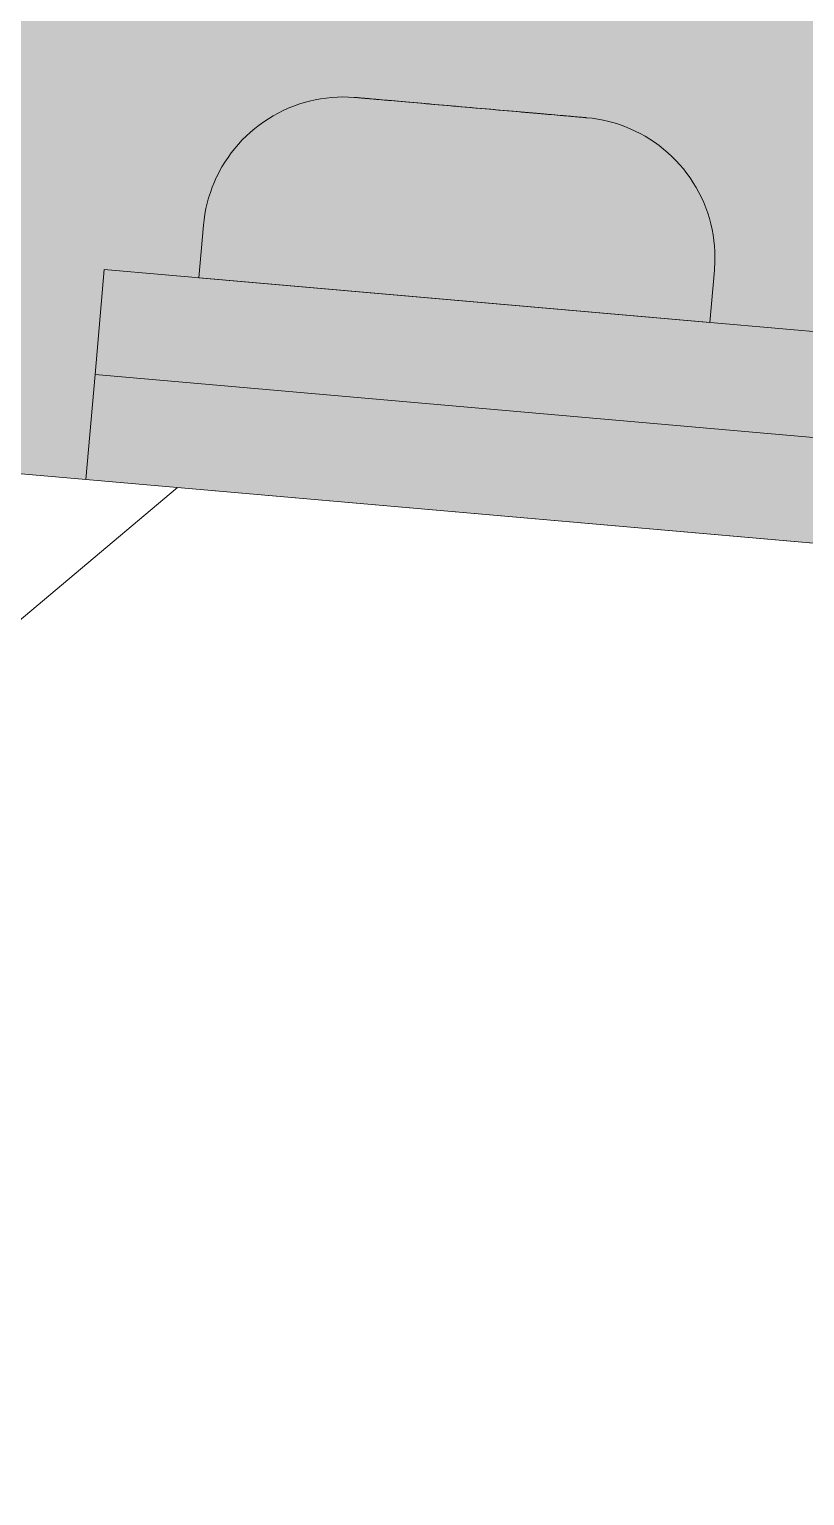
# Model space of a CAD drawing. Header units: millimetres. Extents: x 632 to 546626, y -3890 to 22200.
# Drawn here: x 389556.3 to 389578.36, y 16867.75 to 16909.48 of the extents above; entities that cross this region are included whole.
import ezdxf

# ---------------------------------------------------------------- set-up
doc = ezdxf.new("R2010")
doc.units = ezdxf.units.MM
doc.layers.add('A-270-M_ROOF', color=132, linetype='Continuous', lineweight=13)
doc.layers.add('A-770-ME_FFE_SA', color=91, linetype='Continuous', lineweight=13)

# ---------------------------------------------------------------- blocks, each defined once
blk = doc.blocks.new('Static Line_Sayfa_Metal Deck_Pan Mount - Up to 15 _ pitch - Max 2 Users-1845519-S6_501-SECTION A6')
at = {"layer": 'A-770-ME_FFE_SA', "lineweight": 5, "transparency": 33554432}
for points in [[(4567781.704656078, 16876.3815175744), (4567781.966123305, 16879.37010166866), (4567739.229991003, 16883.1090287681), (4567725.434360763, 16934.59502174713), (4567581.244763692, 16947.20997688915), (4567558.718271217, 16898.90175788285), (4567515.982138915, 16902.64068498229), (4567515.720671687, 16899.65210088802), (4567560.549433101, 16895.73009246437), (4567583.075925576, 16944.03831147066), (4567723.080264423, 16931.78951897707), (4567736.875894664, 16880.30352599804), (4567764.780217457, 16877.8622140903)], [(4567560.287965872, 16892.74150837009), (4567560.549433101, 16895.73009246437), (4567515.720671687, 16899.65210088801), (4567515.459204459, 16896.66351679373), (4567519.181152274, 16896.33788855367)], [(4567560.287965915, 16892.74150837008), (4567560.549433145, 16895.73009246437), (4567515.72067173, 16899.652100888), (4567515.459204501, 16896.66351679373), (4567519.181152274, 16896.3378885574)], [(4567560.287965899, 16892.74150837008), (4567560.549433128, 16895.73009246437), (4567515.720671714, 16899.652100888), (4567515.459204486, 16896.66351679372), (4567519.181152274, 16896.33788855597)]]:
    blk.add_hatch(color=256, dxfattribs=at).paths.add_polyline_path(points)
at = {"layer": 'A-770-ME_FFE_SA', "lineweight": 5}
for p, q in [((4567518.804578156, 16903.89948330193), (4567518.673844541, 16902.4051912548)), ((4567518.804578204, 16903.89948330192), (4567518.673844589, 16902.40519125479)), ((4567518.80457818, 16903.89948330191), (4567518.673844566, 16902.4051912548)), ((4567515.982138914, 16902.64068498224), (4567515.720671686, 16899.65210088796)), ((4567515.720671742, 16899.65210088796), (4567515.982138971, 16902.64068498224)), ((4567558.718271217, 16898.9017578828), (4567515.982138914, 16902.64068498224)), ((4567515.982138971, 16902.64068498224), (4567558.718271161, 16898.9017578926)), ((4567518.673844541, 16902.40519125463), (4567519.647872194, 16902.3199748772)), ((4567518.673844587, 16902.40519125472), (4567525.944085947, 16901.76912755466)), ((4567518.673844565, 16902.40519125474), (4567525.944085924, 16901.76912755474)), ((4567533.214327306, 16901.13306385487), (4567533.34506092, 16902.62735590199)), ((4567533.214327283, 16901.13306385489), (4567533.345060897, 16902.62735590199)), ((4567533.214327259, 16901.13306385487), (4567533.345060873, 16902.627355902)), ((4567519.647872238, 16902.31997487728), (4567525.944085946, 16901.76912755471)), ((4567519.647872192, 16902.31997487723), (4567525.944085901, 16901.76912755466)), ((4567519.647872194, 16902.3199748772), (4567525.944085902, 16901.76912755462)), ((4567525.944085947, 16901.76912755466), (4567533.214327304, 16901.13306385487)), ((4567525.944085946, 16901.76912755471), (4567532.240299652, 16901.21828023232)), ((4567525.944085924, 16901.76912755466), (4567533.214327281, 16901.13306385482)), ((4567525.944085902, 16901.76912755462), (4567533.214327258, 16901.1330638547)), ((4567525.944085901, 16901.76912755466), (4567533.214327258, 16901.1330638547)), ((4567515.459204472, 16896.66351679368), (4567515.720671699, 16899.65210088796)), ((4567515.720671686, 16899.65210088796), (4567515.459204458, 16896.66351679368)), ((4567515.459204501, 16896.66351679368), (4567515.720671729, 16899.65210088796)), ((4567515.720671742, 16899.65210088796), (4567515.459204514, 16896.66351679368)), ((4567515.720671715, 16899.65210088796), (4567515.459204488, 16896.66351679368)), ((4567515.720671712, 16899.65210088796), (4567515.459204484, 16896.66351679368)), ((4567515.720671686, 16899.65210088796), (4567560.5494331, 16895.73009246432)), ((4567560.549433002, 16895.73009247783), (4567515.720671742, 16899.65210088796)), ((4567515.720671686, 16899.65210088796), (4567560.5494331, 16895.73009246432)), ((4567560.549433114, 16895.73009246432), (4567515.720671699, 16899.65210088796)), ((4567515.720671729, 16899.65210088796), (4567560.549433041, 16895.73009247323)), ((4567560.549433002, 16895.73009247784), (4567515.720671742, 16899.65210088796)), ((4567515.720671712, 16899.65210088796), (4567560.549433127, 16895.73009246432)), ((4567560.549433068, 16895.73009246972), (4567515.720671715, 16899.65210088796)), ((4567515.459204472, 16896.66351679368), (4567560.287965885, 16892.74150837004)), ((4567560.287965871, 16892.74150837004), (4567515.459204458, 16896.66351679368)), ((4567515.459204514, 16896.66351679368), (4567560.287965829, 16892.74150837867)), ((4567560.287965856, 16892.74150837521), (4567515.459204501, 16896.66351679368)), ((4567515.459204488, 16896.66351679368), (4567560.287965901, 16892.74150837004)), ((4567560.287965897, 16892.74150837004), (4567515.459204484, 16896.66351679368))]:
    blk.add_line(p, q, dxfattribs=at)
at = {"layer": 'A-770-ME_FFE_SA', "lineweight": 5, "flags": 128}
for points in [[(4567519.182826047, 16905.28087035598), (4567519.254892836, 16905.42370930289), (4567519.332614014, 16905.56355209098), (4567519.415865242, 16905.7001750016), (4567519.504513339, 16905.83335946724), (4567519.598416484, 16905.96289242118), (4567519.697424454, 16906.0885666383), (4567519.801378855, 16906.21018106669), (4567519.910113385, 16906.32754114918), (4567520.023454091, 16906.4404591347), (4567520.141219649, 16906.54875437855), (4567520.263221663, 16906.65225363143), (4567520.389264956, 16906.75079131663), (4567520.519147883, 16906.84420979486), (4567520.65266266, 16906.9323596165), (4567520.789595692, 16907.01509976064), (4567520.929727918, 16907.09229786068), (4567521.072835151, 16907.16383041614), (4567521.218688453, 16907.22958299019), (4567521.36705449, 16907.28945039273), (4567521.517695908, 16907.3433368487), (4567521.670371712, 16907.39115615127), (4567521.824837654, 16907.43283179972), (4567521.980846621, 16907.46829712196), (4567522.138149032, 16907.497495381), (4567522.296493237, 16907.52037986585), (4567522.455625919, 16907.53691396624), (4567522.615292499, 16907.54707123113), (4567522.775237544, 16907.55083541105), (4567522.935205178, 16907.54820048414), (4567523.094939488, 16907.53917066568), (4567523.137979943, 16907.53563912329)], [(4567519.182826024, 16905.28087035599), (4567519.254892813, 16905.42370930292), (4567519.332613991, 16905.563552091), (4567519.41586522, 16905.70017500162), (4567519.504513316, 16905.83335946725), (4567519.598416462, 16905.96289242119), (4567519.69742443, 16906.08856663831), (4567519.801378832, 16906.2101810667), (4567519.910113362, 16906.32754114919), (4567520.023454067, 16906.44045913472), (4567520.141219626, 16906.54875437857), (4567520.26322164, 16906.65225363145), (4567520.389264933, 16906.75079131665), (4567520.51914786, 16906.84420979488), (4567520.652662637, 16906.93235961652), (4567520.789595669, 16907.01509976065), (4567520.929727894, 16907.0922978607), (4567521.072835127, 16907.16383041615), (4567521.218688429, 16907.2295829902), (4567521.367054467, 16907.28945039275), (4567521.517695885, 16907.34333684871), (4567521.670371689, 16907.39115615129), (4567521.824837632, 16907.43283179975), (4567521.980846598, 16907.46829712197), (4567522.138149009, 16907.49749538101), (4567522.296493214, 16907.52037986587), (4567522.455625895, 16907.53691396627), (4567522.615292476, 16907.54707123115), (4567522.775237521, 16907.55083541107), (4567522.935205156, 16907.54820048415), (4567523.094939464, 16907.53917066571), (4567523.13797992, 16907.53563912329)], [(4567519.18282607, 16905.28087035599), (4567519.25489286, 16905.42370930291), (4567519.332614037, 16905.563552091), (4567519.415865267, 16905.70017500161), (4567519.504513362, 16905.83335946725), (4567519.598416509, 16905.96289242118), (4567519.697424477, 16906.0885666383), (4567519.801378879, 16906.21018106669), (4567519.910113408, 16906.32754114918), (4567520.023454114, 16906.4404591347), (4567520.141219674, 16906.54875437855), (4567520.263221688, 16906.65225363143), (4567520.389264979, 16906.75079131664), (4567520.519147906, 16906.84420979487), (4567520.652662684, 16906.9323596165), (4567520.789595716, 16907.01509976064), (4567520.929727941, 16907.09229786068), (4567521.072835174, 16907.16383041615), (4567521.218688478, 16907.22958299019), (4567521.367054514, 16907.28945039274), (4567521.517695932, 16907.3433368487), (4567521.670371736, 16907.39115615127), (4567521.824837678, 16907.43283179973), (4567521.980846644, 16907.46829712196), (4567522.138149056, 16907.497495381), (4567522.29649326, 16907.52037986585), (4567522.455625942, 16907.53691396625), (4567522.615292522, 16907.54707123113), (4567522.775237569, 16907.55083541105), (4567522.935205203, 16907.54820048414), (4567523.094939511, 16907.53917066569), (4567523.137979967, 16907.53563912328)], [(4567523.14060794, 16907.53540920137), (4567523.148487794, 16907.53471980343), (4567523.161606877, 16907.53357203235), (4567523.179944201, 16907.53196772432), (4567523.203470431, 16907.52990944591), (4567523.23214793, 16907.5274004899), (4567523.26593082, 16907.52444487011), (4567523.304765053, 16907.52104731487), (4567523.348588506, 16907.51721325958), (4567523.397331068, 16907.51294883788), (4567523.450914765, 16907.50826087195), (4567523.509253871, 16907.50315686153), (4567523.572255057, 16907.49764497196), (4567523.639817534, 16907.49173402107), (4567523.711833218, 16907.48543346515), (4567523.788186899, 16907.4787533837), (4567523.868756426, 16907.47170446345), (4567523.953412905, 16907.46429798117), (4567524.042020906, 16907.45654578566), (4567524.134438673, 16907.44846027876), (4567524.230518357, 16907.44005439557), (4567524.330106252, 16907.4313415837), (4567524.433043039, 16907.4223357818), (4567524.53916404, 16907.41305139722), (4567524.648299485, 16907.40350328301), (4567524.760274781, 16907.39370671411), (4567524.874910789, 16907.38367736292), (4567524.992024118, 16907.3734312743), (4567525.111427411, 16907.36298483979), (4567525.232929648, 16907.35235477145), (4567525.356336452, 16907.34155807511), (4567525.481450398, 16907.3306120232), (4567525.60807133, 16907.31953412708), (4567525.735996681, 16907.30834210901), (4567525.865021801, 16907.29705387381), (4567525.994940273, 16907.28568748026), (4567526.125544257, 16907.27426111219), (4567526.256624816, 16907.26279304932), (4567526.387972248, 16907.25130163811), (4567526.423442487, 16907.24819839433)], [(4567523.140607986, 16907.53540920137), (4567523.148487841, 16907.53471980341), (4567523.161606925, 16907.53357203233), (4567523.179944248, 16907.53196772432), (4567523.203470479, 16907.5299094459), (4567523.232147977, 16907.52740048989), (4567523.265930866, 16907.5244448701), (4567523.3047651, 16907.52104731487), (4567523.348588552, 16907.51721325957), (4567523.397331116, 16907.51294883787), (4567523.450914811, 16907.50826087194), (4567523.509253917, 16907.50315686153), (4567523.572255104, 16907.49764497195), (4567523.639817582, 16907.49173402107), (4567523.711833265, 16907.48543346513), (4567523.788186946, 16907.47875338368), (4567523.868756472, 16907.47170446343), (4567523.953412953, 16907.46429798117), (4567524.042020953, 16907.45654578564), (4567524.13443872, 16907.44846027875), (4567524.230518403, 16907.44005439556), (4567524.330106299, 16907.43134158369), (4567524.433043086, 16907.4223357818), (4567524.539164087, 16907.41305139722), (4567524.648299532, 16907.40350328301), (4567524.760274827, 16907.39370671409), (4567524.874910836, 16907.38367736292), (4567524.992024165, 16907.37343127431), (4567525.111427458, 16907.36298483979), (4567525.232929694, 16907.35235477143), (4567525.356336498, 16907.34155807511), (4567525.481450444, 16907.33061202322), (4567525.608071377, 16907.31953412709), (4567525.735996729, 16907.30834210901), (4567525.865021847, 16907.2970538738), (4567525.99494032, 16907.28568748027), (4567526.125544305, 16907.27426111218), (4567526.256624863, 16907.2627930493), (4567526.387972294, 16907.25130163809), (4567526.423442533, 16907.24819839431)], [(4567523.140607963, 16907.53540920137), (4567523.148487817, 16907.53471980341), (4567523.1616069, 16907.53357203233), (4567523.179944226, 16907.53196772431), (4567523.203470455, 16907.5299094459), (4567523.232147954, 16907.52740048989), (4567523.265930843, 16907.52444487009), (4567523.304765077, 16907.52104731487), (4567523.348588529, 16907.51721325957), (4567523.397331093, 16907.51294883786), (4567523.450914788, 16907.50826087193), (4567523.509253894, 16907.50315686152), (4567523.572255081, 16907.49764497194), (4567523.639817558, 16907.49173402107), (4567523.711833242, 16907.48543346513), (4567523.788186923, 16907.47875338368), (4567523.868756451, 16907.47170446344), (4567523.95341293, 16907.46429798116), (4567524.042020929, 16907.45654578564), (4567524.134438696, 16907.44846027875), (4567524.23051838, 16907.44005439555), (4567524.330106277, 16907.43134158369), (4567524.433043063, 16907.42233578178), (4567524.539164064, 16907.41305139721), (4567524.648299509, 16907.40350328299), (4567524.760274804, 16907.39370671409), (4567524.874910812, 16907.38367736292), (4567524.992024141, 16907.37343127429), (4567525.111427434, 16907.36298483978), (4567525.23292967, 16907.35235477143), (4567525.356336474, 16907.34155807511), (4567525.481450421, 16907.3306120232), (4567525.608071352, 16907.31953412707), (4567525.735996705, 16907.30834210898), (4567525.865021824, 16907.2970538738), (4567525.994940297, 16907.28568748025), (4567526.125544282, 16907.27426111217), (4567526.256624839, 16907.26279304931), (4567526.387972271, 16907.25130163809), (4567526.42344251, 16907.24819839431)], [(4567526.423442532, 16907.24819839433), (4567526.292059072, 16907.25969295768), (4567526.160885797, 16907.27116913221), (4567526.030132556, 16907.28260855845), (4567525.900008528, 16907.29399293576), (4567525.770721883, 16907.30530405159), (4567525.64247945, 16907.31652381053), (4567525.515486394, 16907.3276342634), (4567525.389945873, 16907.33861763581), (4567525.266058726, 16907.34945635674), (4567525.144023146, 16907.36013308651), (4567525.024034364, 16907.37063074466), (4567524.906284338, 16907.38093253716), (4567524.790961439, 16907.39102198335), (4567524.678250164, 16907.40088294226), (4567524.568330823, 16907.41049963848), (4567524.461379265, 16907.41985668732), (4567524.35756659, 16907.42893911951), (4567524.257058876, 16907.43773240511), (4567524.160016914, 16907.4462224767), (4567524.066595949, 16907.45439575201), (4567523.976945437, 16907.46223915556), (4567523.891208799, 16907.46974013952), (4567523.809523192, 16907.47688670395), (4567523.732019301, 16907.48366741587), (4567523.658821112, 16907.49007142759), (4567523.590045727, 16907.49608849407), (4567523.525803172, 16907.50170898925), (4567523.466196224, 16907.50692392156), (4567523.411320237, 16907.51172494824), (4567523.361263005, 16907.51610438863), (4567523.316104607, 16907.52005523657), (4567523.275917286, 16907.52357117156), (4567523.240765334, 16907.52664656886), (4567523.210704987, 16907.52927650847), (4567523.185784333, 16907.53145678307), (4567523.166043243, 16907.53318390468), (4567523.151513298, 16907.53445511024), (4567523.142217739, 16907.53526836613)], [(4567526.423442509, 16907.24819839431), (4567526.292059048, 16907.25969295769), (4567526.160885774, 16907.2711691322), (4567526.030132534, 16907.28260855845), (4567525.900008505, 16907.29399293576), (4567525.77072186, 16907.30530405158), (4567525.642479427, 16907.31652381052), (4567525.515486371, 16907.3276342634), (4567525.38994585, 16907.3386176358), (4567525.266058703, 16907.34945635672), (4567525.144023122, 16907.36013308649), (4567525.024034341, 16907.37063074464), (4567524.906284315, 16907.38093253715), (4567524.790961416, 16907.39102198335), (4567524.67825014, 16907.40088294226), (4567524.5683308, 16907.41049963846), (4567524.461379242, 16907.41985668731), (4567524.357566566, 16907.4289391195), (4567524.257058852, 16907.43773240509), (4567524.160016891, 16907.4462224767), (4567524.066595926, 16907.45439575201), (4567523.976945413, 16907.46223915555), (4567523.891208773, 16907.4697401395), (4567523.809523169, 16907.47688670395), (4567523.732019277, 16907.48366741588), (4567523.658821088, 16907.49007142759), (4567523.590045705, 16907.49608849406), (4567523.525803151, 16907.50170898925), (4567523.466196201, 16907.50692392155), (4567523.411320215, 16907.51172494821), (4567523.361262982, 16907.51610438861), (4567523.316104583, 16907.52005523656), (4567523.275917263, 16907.52357117156), (4567523.240765311, 16907.52664656886), (4567523.210704964, 16907.52927650847), (4567523.18578431, 16907.53145678307), (4567523.16604322, 16907.53318390466), (4567523.151513274, 16907.53445511023), (4567523.142217717, 16907.53526836613)], [(4567526.423442486, 16907.24819839431), (4567526.292059025, 16907.25969295768), (4567526.16088575, 16907.2711691322), (4567526.030132511, 16907.28260855846), (4567525.900008482, 16907.29399293577), (4567525.770721837, 16907.30530405158), (4567525.642479404, 16907.31652381054), (4567525.515486347, 16907.3276342634), (4567525.389945826, 16907.33861763581), (4567525.26605868, 16907.34945635673), (4567525.1440231, 16907.36013308651), (4567525.024034319, 16907.37063074465), (4567524.906284289, 16907.38093253717), (4567524.790961392, 16907.39102198336), (4567524.678250116, 16907.40088294227), (4567524.568330776, 16907.41049963849), (4567524.461379219, 16907.41985668732), (4567524.357566544, 16907.42893911952), (4567524.257058829, 16907.4377324051), (4567524.160016867, 16907.44622247672), (4567524.066595902, 16907.45439575201), (4567523.97694539, 16907.46223915555), (4567523.89120875, 16907.46974013952), (4567523.809523146, 16907.47688670397), (4567523.732019253, 16907.48366741588), (4567523.658821065, 16907.4900714276), (4567523.590045679, 16907.49608849407), (4567523.525803125, 16907.50170898926), (4567523.466196178, 16907.50692392157), (4567523.411320191, 16907.51172494824), (4567523.361262958, 16907.51610438863), (4567523.316104559, 16907.52005523659), (4567523.275917239, 16907.52357117157), (4567523.240765288, 16907.52664656887), (4567523.21070494, 16907.52927650848), (4567523.185784288, 16907.53145678308), (4567523.166043197, 16907.53318390468), (4567523.151513251, 16907.53445511025), (4567523.142217693, 16907.53526836614)], [(4567529.706277079, 16906.96098758727), (4567529.698397224, 16906.96167698522), (4567529.685278141, 16906.9628247563), (4567529.666940817, 16906.96442906432), (4567529.643414586, 16906.96648734274), (4567529.614737088, 16906.96899629875), (4567529.5809542, 16906.97195191853), (4567529.542119965, 16906.97534947377), (4567529.498296512, 16906.97918352908), (4567529.44955395, 16906.98344795077), (4567529.395970254, 16906.9881359167), (4567529.337631147, 16906.9932399271), (4567529.274629962, 16906.99875181669), (4567529.207067484, 16907.00466276758), (4567529.1350518, 16907.0109633235), (4567529.05869812, 16907.01764340495), (4567528.978128592, 16907.02469232519), (4567528.893472113, 16907.03209880748), (4567528.804864112, 16907.03985100299), (4567528.712446346, 16907.04793650988), (4567528.616366661, 16907.05634239308), (4567528.516778765, 16907.06505520494), (4567528.41384198, 16907.07406100684), (4567528.307720978, 16907.08334539142), (4567528.198585534, 16907.09289350564), (4567528.086610238, 16907.10269007453), (4567527.971974229, 16907.11271942571), (4567527.8548609, 16907.12296551433), (4567527.735457608, 16907.13341194885), (4567527.613955371, 16907.1440420172), (4567527.490548567, 16907.15483871353), (4567527.365434621, 16907.16578476541), (4567527.238813689, 16907.17686266155), (4567527.110888337, 16907.18805467964), (4567526.981863218, 16907.19934291483), (4567526.851944746, 16907.21070930837), (4567526.721340761, 16907.22213567645), (4567526.590260202, 16907.23360373932), (4567526.458912771, 16907.24509515054), (4567526.423442532, 16907.24819839433)], [(4567526.423442533, 16907.24819839431), (4567526.554825993, 16907.23670383094), (4567526.685999269, 16907.22522765642), (4567526.816752509, 16907.21378823019), (4567526.946876537, 16907.20240385288), (4567527.076163182, 16907.19109273706), (4567527.204405613, 16907.1798729781), (4567527.331398671, 16907.16876252524), (4567527.456939192, 16907.15777915283), (4567527.580826339, 16907.1469404319), (4567527.70286192, 16907.13626370214), (4567527.8228507, 16907.12576604398), (4567527.940600728, 16907.11546425147), (4567528.055923626, 16907.10537480529), (4567528.168634902, 16907.09551384638), (4567528.278554242, 16907.08589715015), (4567528.385505799, 16907.07654010132), (4567528.489318474, 16907.06745766912), (4567528.589826189, 16907.05866438353), (4567528.686868153, 16907.05017431193), (4567528.780289116, 16907.04200103662), (4567528.869939629, 16907.03415763309), (4567528.955676268, 16907.02665664912), (4567529.037361872, 16907.01951008468), (4567529.114865765, 16907.01272937276), (4567529.188063954, 16907.00632536104), (4567529.256839338, 16907.00030829458), (4567529.321081892, 16906.99468779938), (4567529.380688841, 16906.98947286707), (4567529.435564826, 16906.98467184041), (4567529.48562206, 16906.98029240001), (4567529.530780459, 16906.97634155207), (4567529.570967779, 16906.97282561707), (4567529.606119731, 16906.96975021979), (4567529.636180079, 16906.96712028017), (4567529.661100731, 16906.96494000557), (4567529.680841821, 16906.96321288398), (4567529.695371768, 16906.9619416784), (4567529.704667325, 16906.96112842251)], [(4567529.706277056, 16906.96098758727), (4567529.698397201, 16906.96167698521), (4567529.685278118, 16906.96282475629), (4567529.666940793, 16906.96442906432), (4567529.643414563, 16906.96648734274), (4567529.614737065, 16906.96899629874), (4567529.580954176, 16906.97195191854), (4567529.542119942, 16906.97534947377), (4567529.498296489, 16906.97918352906), (4567529.449553926, 16906.98344795076), (4567529.395970231, 16906.98813591669), (4567529.337631124, 16906.99323992711), (4567529.274629938, 16906.99875181669), (4567529.207067461, 16907.00466276757), (4567529.135051777, 16907.0109633235), (4567529.058698095, 16907.01764340494), (4567528.978128568, 16907.02469232519), (4567528.893472089, 16907.03209880747), (4567528.804864089, 16907.03985100299), (4567528.712446323, 16907.04793650988), (4567528.616366638, 16907.05634239307), (4567528.516778742, 16907.06505520495), (4567528.413841955, 16907.07406100684), (4567528.307720955, 16907.08334539141), (4567528.198585509, 16907.09289350563), (4567528.086610215, 16907.10269007453), (4567527.971974206, 16907.11271942571), (4567527.854860877, 16907.12296551433), (4567527.735457584, 16907.13341194884), (4567527.613955347, 16907.14404201719), (4567527.490548544, 16907.15483871352), (4567527.365434597, 16907.16578476542), (4567527.238813666, 16907.17686266155), (4567527.110888313, 16907.18805467963), (4567526.981863195, 16907.19934291483), (4567526.851944721, 16907.21070930837), (4567526.721340737, 16907.22213567645), (4567526.590260179, 16907.23360373932), (4567526.458912748, 16907.24509515053), (4567526.423442509, 16907.24819839431)], [(4567526.42344251, 16907.24819839431), (4567526.55482597, 16907.23670383094), (4567526.685999245, 16907.22522765642), (4567526.816752485, 16907.21378823019), (4567526.946876513, 16907.20240385287), (4567527.076163159, 16907.19109273704), (4567527.204405591, 16907.17987297809), (4567527.331398647, 16907.16876252523), (4567527.456939169, 16907.15777915283), (4567527.580826316, 16907.1469404319), (4567527.702861895, 16907.13626370213), (4567527.822850678, 16907.12576604397), (4567527.940600704, 16907.11546425147), (4567528.055923603, 16907.10537480528), (4567528.168634878, 16907.09551384636), (4567528.278554219, 16907.08589715015), (4567528.385505777, 16907.07654010131), (4567528.489318452, 16907.06745766912), (4567528.589826166, 16907.05866438353), (4567528.686868128, 16907.05017431193), (4567528.780289093, 16907.04200103662), (4567528.869939606, 16907.03415763309), (4567528.955676245, 16907.02665664912), (4567529.037361849, 16907.01951008469), (4567529.114865742, 16907.01272937275), (4567529.188063931, 16907.00632536104), (4567529.256839314, 16907.00030829457), (4567529.321081868, 16906.99468779937), (4567529.380688818, 16906.98947286706), (4567529.435564803, 16906.98467184041), (4567529.485622036, 16906.98029240001), (4567529.530780435, 16906.97634155207), (4567529.570967756, 16906.97282561707), (4567529.606119708, 16906.96975021978), (4567529.636180056, 16906.96712028015), (4567529.661100708, 16906.96494000555), (4567529.680841798, 16906.96321288398), (4567529.695371744, 16906.9619416784), (4567529.704667302, 16906.96112842251)], [(4567529.706277032, 16906.96098758727), (4567529.698397177, 16906.96167698522), (4567529.685278093, 16906.9628247563), (4567529.66694077, 16906.96442906432), (4567529.643414539, 16906.96648734273), (4567529.614737041, 16906.96899629874), (4567529.580954153, 16906.97195191853), (4567529.542119918, 16906.97534947377), (4567529.498296466, 16906.97918352906), (4567529.449553902, 16906.98344795076), (4567529.395970208, 16906.98813591669), (4567529.337631101, 16906.9932399271), (4567529.274629914, 16906.99875181668), (4567529.207067437, 16907.00466276757), (4567529.135051753, 16907.01096332349), (4567529.058698073, 16907.01764340495), (4567528.978128546, 16907.0246923252), (4567528.893472066, 16907.03209880747), (4567528.804864066, 16907.03985100299), (4567528.712446299, 16907.04793650988), (4567528.616366615, 16907.05634239307), (4567528.51677872, 16907.06505520495), (4567528.413841932, 16907.07406100683), (4567528.307720931, 16907.08334539141), (4567528.198585486, 16907.09289350563), (4567528.086610191, 16907.10269007452), (4567527.971974183, 16907.1127194257), (4567527.854860853, 16907.12296551433), (4567527.735457561, 16907.13341194885), (4567527.613955325, 16907.1440420172), (4567527.49054852, 16907.15483871353), (4567527.365434575, 16907.16578476543), (4567527.238813642, 16907.17686266156), (4567527.11088829, 16907.18805467963), (4567526.981863172, 16907.19934291483), (4567526.851944699, 16907.21070930837), (4567526.721340713, 16907.22213567645), (4567526.590260155, 16907.23360373932), (4567526.458912725, 16907.24509515053), (4567526.423442486, 16907.24819839431)], [(4567526.423442487, 16907.24819839433), (4567526.554825947, 16907.23670383094), (4567526.685999222, 16907.22522765644), (4567526.816752463, 16907.21378823019), (4567526.94687649, 16907.20240385287), (4567527.076163135, 16907.19109273706), (4567527.204405568, 16907.1798729781), (4567527.331398625, 16907.16876252524), (4567527.456939145, 16907.15777915282), (4567527.580826293, 16907.14694043191), (4567527.702861873, 16907.13626370214), (4567527.822850654, 16907.12576604398), (4567527.940600681, 16907.11546425147), (4567528.055923579, 16907.10537480528), (4567528.168634856, 16907.09551384637), (4567528.278554196, 16907.08589715015), (4567528.385505753, 16907.07654010131), (4567528.489318429, 16907.06745766912), (4567528.589826143, 16907.05866438353), (4567528.686868105, 16907.05017431193), (4567528.780289069, 16907.04200103662), (4567528.869939582, 16907.03415763309), (4567528.95567622, 16907.02665664911), (4567529.037361826, 16907.01951008469), (4567529.114865719, 16907.01272937276), (4567529.188063907, 16907.00632536104), (4567529.256839291, 16907.00030829458), (4567529.321081846, 16906.99468779938), (4567529.380688795, 16906.98947286707), (4567529.435564781, 16906.98467184041), (4567529.485622013, 16906.98029240001), (4567529.530780412, 16906.97634155206), (4567529.570967732, 16906.97282561707), (4567529.606119685, 16906.96975021977), (4567529.636180033, 16906.96712028015), (4567529.661100685, 16906.96494000556), (4567529.680841774, 16906.96321288397), (4567529.695371721, 16906.96194167839), (4567529.704667279, 16906.9611284225)], [(4567529.708905099, 16906.96075766535), (4567529.867974889, 16906.94362906684), (4567530.026232477, 16906.92015307441), (4567530.183424689, 16906.89036724464), (4567530.339300048, 16906.8543192285), (4567530.493609185, 16906.81206669512), (4567530.646105243, 16906.76367723955), (4567530.796544258, 16906.70922827459), (4567530.94468556, 16906.64880690699), (4567531.090292153, 16906.58250979801), (4567531.2331311, 16906.5104430089), (4567531.372973888, 16906.43272183116), (4567531.509596799, 16906.34947060208), (4567531.642781264, 16906.26082250588), (4567531.772314218, 16906.1669193606), (4567531.897988435, 16906.06791139123), (4567532.019602863, 16905.96395698942), (4567532.136962946, 16905.85522246001), (4567532.249880931, 16905.74188175507), (4567532.358176176, 16905.62411619555), (4567532.461675429, 16905.50211418121), (4567532.560213113, 16905.37607088927), (4567532.653631592, 16905.2461879621), (4567532.741781414, 16905.11267318466), (4567532.824521557, 16904.97574015213), (4567532.901719657, 16904.83560792814), (4567532.973252214, 16904.69250069437), (4567533.039004787, 16904.54664739186), (4567533.09887219, 16904.39828135477), (4567533.152758646, 16904.24763993713), (4567533.200577948, 16904.09496413304), (4567533.242253597, 16903.94049819126), (4567533.277718919, 16903.78448922429), (4567533.306917178, 16903.62718681326), (4567533.329801663, 16903.46884260843), (4567533.346335762, 16903.30970992677), (4567533.356493028, 16903.15004334662), (4567533.360257207, 16902.99009830044), (4567533.357622281, 16902.83013066617), (4567533.348592463, 16902.67039635795), (4567533.34506092, 16902.62735590199)], [(4567529.708905077, 16906.96075766535), (4567529.867974865, 16906.94362906685), (4567530.026232454, 16906.92015307441), (4567530.183424666, 16906.89036724464), (4567530.339300024, 16906.8543192285), (4567530.493609162, 16906.81206669513), (4567530.64610522, 16906.76367723955), (4567530.796544234, 16906.70922827459), (4567530.944685536, 16906.64880690698), (4567531.09029213, 16906.58250979801), (4567531.233131076, 16906.5104430089), (4567531.372973865, 16906.43272183117), (4567531.509596775, 16906.3494706021), (4567531.642781241, 16906.26082250588), (4567531.772314196, 16906.1669193606), (4567531.897988412, 16906.06791139123), (4567532.01960284, 16905.96395698942), (4567532.136962922, 16905.85522246001), (4567532.249880908, 16905.74188175507), (4567532.358176152, 16905.62411619554), (4567532.461675406, 16905.50211418121), (4567532.560213091, 16905.37607088927), (4567532.653631568, 16905.2461879621), (4567532.74178139, 16905.11267318466), (4567532.824521534, 16904.97574015212), (4567532.901719634, 16904.83560792814), (4567532.973252189, 16904.69250069436), (4567533.039004764, 16904.54664739186), (4567533.098872166, 16904.39828135477), (4567533.152758623, 16904.24763993711), (4567533.200577924, 16904.09496413303), (4567533.242253574, 16903.94049819125), (4567533.277718896, 16903.78448922429), (4567533.306917154, 16903.62718681326), (4567533.32980164, 16903.46884260843), (4567533.34633574, 16903.30970992678), (4567533.356493005, 16903.15004334661), (4567533.360257184, 16902.99009830044), (4567533.357622257, 16902.83013066619), (4567533.34859244, 16902.67039635796), (4567533.345060897, 16902.62735590199)], [(4567529.708905051, 16906.96075766534), (4567529.867974842, 16906.94362906683), (4567530.026232432, 16906.92015307441), (4567530.183424642, 16906.89036724464), (4567530.3393, 16906.85431922849), (4567530.493609139, 16906.81206669513), (4567530.646105196, 16906.76367723955), (4567530.79654421, 16906.7092282746), (4567530.944685512, 16906.64880690699), (4567531.090292105, 16906.58250979801), (4567531.233131054, 16906.5104430089), (4567531.372973842, 16906.43272183117), (4567531.509596751, 16906.34947060209), (4567531.642781217, 16906.26082250588), (4567531.77231417, 16906.16691936061), (4567531.897988387, 16906.06791139124), (4567532.019602817, 16905.96395698941), (4567532.136962899, 16905.85522246001), (4567532.249880885, 16905.74188175507), (4567532.358176129, 16905.62411619555), (4567532.461675381, 16905.50211418122), (4567532.560213067, 16905.37607088927), (4567532.653631546, 16905.24618796208), (4567532.741781367, 16905.11267318465), (4567532.824521511, 16904.97574015212), (4567532.901719611, 16904.83560792814), (4567532.973252166, 16904.69250069437), (4567533.03900474, 16904.54664739186), (4567533.098872143, 16904.39828135477), (4567533.152758599, 16904.24763993712), (4567533.200577903, 16904.09496413304), (4567533.24225355, 16903.94049819125), (4567533.277718872, 16903.7844892243), (4567533.306917131, 16903.62718681326), (4567533.329801616, 16903.46884260844), (4567533.346335717, 16903.30970992678), (4567533.356492981, 16903.15004334662), (4567533.360257162, 16902.99009830044), (4567533.357622234, 16902.83013066619), (4567533.348592415, 16902.67039635795), (4567533.345060873, 16902.627355902)], [(4567518.80457818, 16903.89948330191), (4567518.821706778, 16904.0585530915), (4567518.845182771, 16904.21681068098), (4567518.8749686, 16904.37400289197), (4567518.911016618, 16904.52987825044), (4567518.95326915, 16904.6841873891), (4567519.001658605, 16904.83668344622), (4567519.056107571, 16904.98712246065), (4567519.116528939, 16905.13526376207), (4567519.181152275, 16905.277194292)], [(4567518.804578156, 16903.89948330193), (4567518.821706755, 16904.05855309152), (4567518.845182748, 16904.21681068101), (4567518.874968577, 16904.37400289198), (4567518.911016593, 16904.52987825045), (4567518.953269127, 16904.68418738911), (4567519.001658582, 16904.83668344624), (4567519.056107547, 16904.98712246068), (4567519.116528915, 16905.13526376208), (4567519.181152274, 16905.27719434346)], [(4567518.804578204, 16903.89948330192), (4567518.821706802, 16904.05855309151), (4567518.845182794, 16904.21681068099), (4567518.874968624, 16904.37400289196), (4567518.91101664, 16904.52987825044), (4567518.953269173, 16904.6841873891), (4567519.001658629, 16904.83668344622), (4567519.056107594, 16904.98712246065), (4567519.116528962, 16905.13526376208), (4567519.181152274, 16905.27719424083)]]:
    blk.add_lwpolyline(points, dxfattribs=at)
blk = doc.blocks.new('25021-APA-ZZ-ZZ-M3-AR-000001_V3_rvt-6-S6_501-SECTION A6')
at = {"layer": 'A-270-M_ROOF', "transparency": 33554432}
blk.add_hatch(color=9, dxfattribs=at).paths.add_polyline_path([(4535648.823125692, 15720.38313708062), (4558304.614299484, 17702.50802799626), (4578095.614299483, 15971.01988815612), (4578095.614299483, 16011.17268165785), (4558304.614299484, 17742.660821498), (4535648.823125692, 15760.53593058235)])
at = {"layer": 'A-270-M_ROOF', "lineweight": 5}
h = blk.add_hatch(dxfattribs=at)
h.set_pattern_fill('FP_24', angle=-135.0000000000519, style=0, pattern_type=2)
h.set_pattern_definition([(39.99999999994809, (4563344.46062782, -4.133675247430801e-06), (-192.8362829057536, 229.8133329358681), []), (129.9999999999481, (4563344.46062782, -4.133675247430801e-06), (-229.8133329358681, -192.8362829057536), [])])
h.paths.add_polyline_path([(4535648.823125694, 15599.92475657598), (4558304.614299512, 17582.04964748905), (4578095.614299483, 15850.56150765145), (4578095.614299483, 15971.0198881566), (4558304.614299484, 17702.50802799665), (4535648.823125693, 15720.38313708103)])
at = {"layer": 'A-270-M_ROOF', "color": 53, "lineweight": 5}
for p, q in [((4567515.459204459, 16896.66351731647), (4558304.614299484, 17702.50802799666)), ((4558304.614299483, 17702.50802799627), (4567515.459204459, 16896.663517316)), ((4567536.37929372, 16894.83324666618), (4567515.459204501, 16896.66351731273)), ((4567515.459204501, 16896.66351731225), (4567536.37929372, 16894.8332466657))]:
    blk.add_line(p, q, dxfattribs=at)
at = {"layer": 'A-770-ME_FFE_SA', "color": 53, "lineweight": 5}
blk.add_blockref('Static Line_Sayfa_Metal Deck_Pan Mount - Up to 15 _ pitch - Max 2 Users-1845519-S6_501-SECTION A6', (0, 0), dxfattribs=at)

msp = doc.modelspace()

# ---------------------------------------------------------------- block references
at = {"color": 10, "lineweight": 5}
msp.add_blockref('25021-APA-ZZ-ZZ-M3-AR-000001_V3_rvt-6-S6_501-SECTION A6', (-4177957.553796597, 0), dxfattribs=at)

doc.saveas('drawing.dxf')
